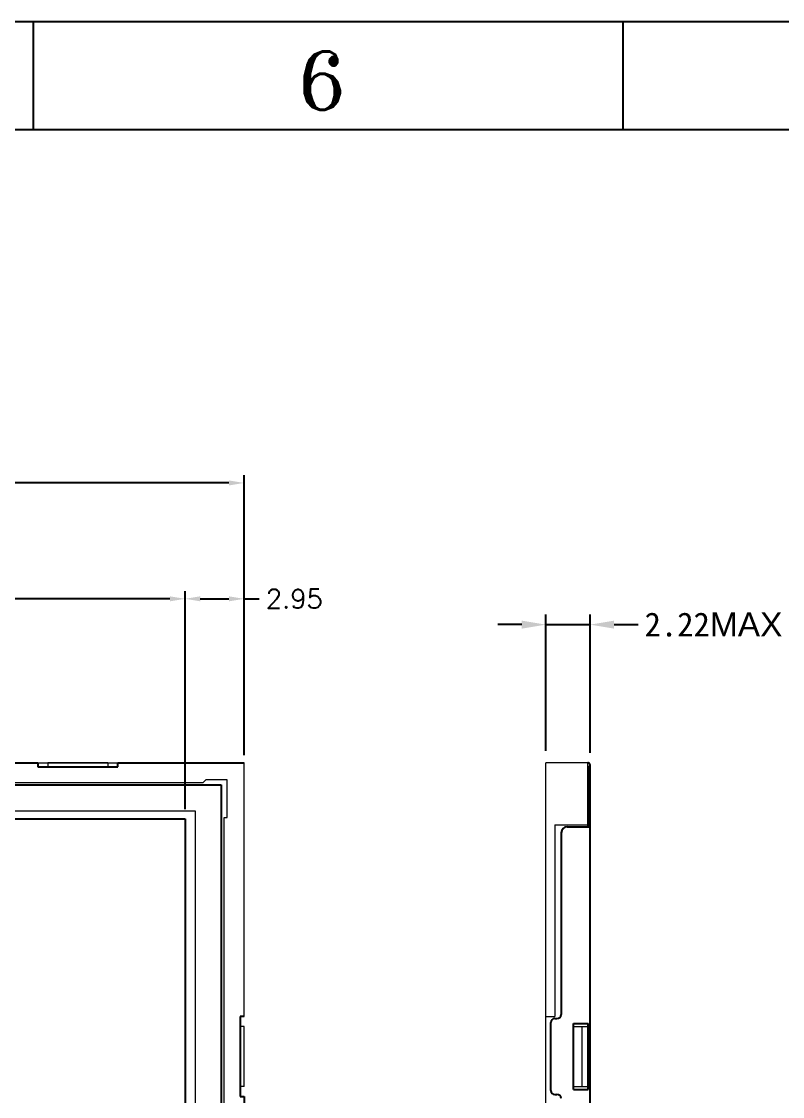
# Model space of a CAD drawing. Header units: millimetres. Extents: x 3053 to 3300, y 537 to 712.
# Drawn here: x 3116.8 to 3154.9, y 658 to 711.8 of the extents above; entities that cross this region are included whole.
import ezdxf

# ---------------------------------------------------------------- set-up
doc = ezdxf.new("R2010")
doc.units = ezdxf.units.MM
for name, color, linetype in [('BORDER', 31, 'Continuous'), ('DIM', 102, 'Continuous'), ('mold', 7, 'Continuous')]:
    doc.layers.add(name, color=color, linetype=linetype)
doc.layers.add('FPC', color=30, linetype='Continuous', lineweight=9)
doc.styles.add('ROMANC', font='romant.shx', dxfattribs={"width": 0.9})
doc.styles.add('romans', font='romans.shx')
doc.styles.get("Standard").update_dxf_attribs({"font": 'NSimSun.ttf'})
doc.dimstyles.new('LCDDIM', dxfattribs={"dimscale": 1.9, "dimtxt": 0.5, "dimasz": 0.4, "dimexe": 0.2025, "dimexo": 0.2025, "dimgap": 0.162, "dimtad": 0, "dimzin": 0, "dimdsep": 46, "dimtxsty": 'romans', "dimcen": 1, "dimadec": 0, "dimazin": 0, "dimtfac": 1, "dimtofl": 0, "dimtmove": 0, "dimatfit": 3, "dimfxl": 0, "dimlwd": -1, "dimarcsym": 0})
doc.dimstyles.new('STANDARD$0', dxfattribs={"dimtxt": 1.2, "dimasz": 1.2, "dimexe": 0.5, "dimexo": 0.6, "dimgap": 0.3, "dimtad": 0, "dimzin": 9, "dimdsep": 46, "dimtxsty": 'Standard', "dimcen": -2, "dimclrd": 256, "dimclre": 256, "dimclrt": 256, "dimadec": 1, "dimazin": 2, "dimtp": 0.2, "dimtm": 0.2, "dimtfac": 0.5, "dimtmove": 0, "dimatfit": 3, "dimfxl": 0, "dimtolj": 2, "dimarcsym": 0})

# ---------------------------------------------------------------- blocks, each defined once
blk = doc.blocks.new('*D17')
at = {"layer": 'Defpoints', "color": 0}
for p in [(3127.938, 688.693), (3085.318, 674.683), (3127.938, 674.683)]:
    blk.add_point(p, dxfattribs=at)
at = {"layer": 'DIM', "color": 0, "lineweight": -2}
for p, q in [((3085.318, 675.068), (3085.318, 689.078)), ((3127.938, 675.068), (3127.938, 689.078))]:
    blk.add_line(p, q, dxfattribs=at)
at = {"layer": 'DIM', "color": 0}
for p, q in [((3086.078, 688.693), (3101.55, 688.693)), ((3127.178, 688.693), (3112.344, 688.693))]:
    blk.add_line(p, q, dxfattribs=at)
for points in [[(3086.078, 688.82), (3086.078, 688.567), (3085.318, 688.693)], [(3127.178, 688.82), (3127.178, 688.567), (3127.938, 688.693)]]:
    blk.add_solid(points, dxfattribs=at)
at = {"layer": 'DIM', "color": 0, "insert": (3106.947, 688.693), "char_height": 0.95, "attachment_point": 5, "style": 'romans'}
blk.add_mtext('42.62%%P0.2(BL)', dxfattribs=at)
blk = doc.blocks.new('SADF')
at = {"layer": 'DIM', "color": 130}
for p, q in [((1799.035, 432.881), (1839.355, 432.881)), ((1839.355, 432.881), (1839.355, 376.621)), ((1800.835, 431.181), (1837.555, 431.181)), ((1837.555, 431.181), (1837.555, 382.221))]:
    blk.add_line(p, q, dxfattribs=at)
blk = doc.blocks.new('FE')
at = {"layer": 'DIM'}
blk.add_blockref('SADF', (832.055, -24.525), dxfattribs=at)
blk = doc.blocks.new('*D30')
at = {"layer": 'Defpoints', "color": 0}
for p in [(3124.988, 682.893), (3088.268, 671.883), (3124.988, 671.983)]:
    blk.add_point(p, dxfattribs=at)
at = {"layer": 'DIM', "color": 0, "lineweight": -2}
for p, q in [((3088.268, 672.268), (3088.268, 683.277)), ((3124.988, 672.368), (3124.988, 683.277))]:
    blk.add_line(p, q, dxfattribs=at)
at = {"layer": 'DIM', "color": 0}
for p, q in [((3089.028, 682.893), (3099.277, 682.893)), ((3124.228, 682.893), (3113.979, 682.893))]:
    blk.add_line(p, q, dxfattribs=at)
for points in [[(3089.028, 683.019), (3089.028, 682.766), (3088.268, 682.893)], [(3124.228, 683.019), (3124.228, 682.766), (3124.988, 682.893)]]:
    blk.add_solid(points, dxfattribs=at)
at = {"layer": 'DIM', "color": 0, "insert": (3106.628, 682.893), "char_height": 0.95, "attachment_point": 5, "style": 'romans'}
blk.add_mtext('36.72±0(LCD A.A)', dxfattribs=at)
blk = doc.blocks.new('*D29')
at = {"layer": 'Defpoints', "color": 0}
for p in [(3127.938, 682.893), (3127.938, 674.683), (3124.988, 671.983)]:
    blk.add_point(p, dxfattribs=at)
at = {"layer": 'DIM', "color": 0, "lineweight": -2}
for p, q in [((3124.988, 672.368), (3124.988, 683.277)), ((3127.938, 675.068), (3127.938, 683.277))]:
    blk.add_line(p, q, dxfattribs=at)
at = {"layer": 'DIM', "color": 0}
for p, q in [((3125.748, 682.893), (3127.178, 682.893)), ((3127.938, 682.893), (3128.698, 682.893))]:
    blk.add_line(p, q, dxfattribs=at)
for points in [[(3125.748, 683.019), (3125.748, 682.766), (3124.988, 682.893)], [(3127.178, 683.019), (3127.178, 682.766), (3127.938, 682.893)]]:
    blk.add_solid(points, dxfattribs=at)
at = {"layer": 'DIM', "color": 0, "insert": (3130.454, 682.893), "char_height": 0.95, "attachment_point": 5, "style": 'romans'}
blk.add_mtext('2.95', dxfattribs=at)
blk = doc.blocks.new('*D52')
at = {"layer": 'Defpoints', "color": 0}
for p in [(3145.256, 681.6), (3143.036, 674.683), (3145.256, 674.583)]:
    blk.add_point(p, dxfattribs=at)
at = {"layer": 'DIM', "lineweight": -2}
for p, q in [((3143.036, 675.283), (3143.036, 682.1)), ((3145.256, 675.183), (3145.256, 682.1)), ((3141.836, 681.6), (3140.636, 681.6)), ((3143.036, 681.6), (3145.256, 681.6)), ((3146.456, 681.6), (3147.656, 681.6))]:
    blk.add_line(p, q, dxfattribs=at)
at = {"layer": 'DIM'}
for points in [[(3141.836, 681.8), (3141.836, 681.4), (3143.036, 681.6)], [(3146.456, 681.8), (3146.456, 681.4), (3145.256, 681.6)]]:
    blk.add_solid(points, dxfattribs=at)
at = {"layer": 'DIM', "insert": (3151.43, 681.6), "char_height": 1.2, "attachment_point": 5}
blk.add_mtext('\\A2;2.22{\\fArial|b0|i0|c0|p32;MAX}', dxfattribs=at)

msp = doc.modelspace()

# ---------------------------------------------------------------- linework, layer by layer
at = {"ltscale": 0.08}
for p, q in [((3112.628, 674.683), (3117.628, 674.683)), ((3117.628, 674.683), (3117.628, 674.483)), ((3117.628, 674.483), (3121.628, 674.483)), ((3121.628, 674.683), (3127.938, 674.683)), ((3121.628, 674.483), (3121.628, 674.683)), ((3127.753, 661.983), (3127.753, 657.983)), ((3127.938, 661.983), (3127.753, 661.983)), ((3127.753, 657.983), (3127.938, 657.983)), ((3127.938, 657.983), (3127.938, 635.983))]:
    msp.add_line(p, q, dxfattribs=at)
at = {"color": 1}
for p, q in [((3145.156, 674.683), (3145.136, 674.683)), ((3145.156, 674.533), (3145.136, 674.533)), ((3145.156, 671.483), (3145.156, 674.533)), ((3145.256, 617.423), (3145.256, 674.583)), ((3145.162, 661.633), (3145.162, 658.333))]:
    msp.add_line(p, q, dxfattribs=at)
at = {"color": 2, "linetype": 'ByBlock', "lineweight": 13}
for p, q in [((3087.768, 672.283), (3125.488, 672.283)), ((3125.488, 672.283), (3125.488, 622.323))]:
    msp.add_line(p, q, dxfattribs=at)
at = {"color": 1, "linetype": 'Continuous'}
for p, q in [((3144.112, 671.483), (3145.256, 671.483)), ((3143.812, 671.183), (3143.812, 662.083)), ((3143.492, 661.883), (3143.592, 661.883)), ((3143.292, 658.283), (3143.292, 661.683)), ((3144.422, 661.633), (3145.162, 661.633)), ((3144.422, 658.333), (3144.422, 661.633)), ((3143.492, 658.083), (3143.592, 658.083)), ((3144.422, 658.333), (3145.162, 658.333))]:
    msp.add_line(p, q, dxfattribs=at)
at = {"color": 7, "linetype": 'Continuous', "lineweight": 13}
for p, q in [((3144.436, 661.483), (3145.136, 661.483)), ((3144.436, 658.483), (3144.436, 661.483)), ((3144.836, 661.483), (3144.836, 658.483)), ((3144.436, 658.483), (3145.136, 658.483))]:
    msp.add_line(p, q, dxfattribs=at)
at = {"color": 1}
msp.add_arc((3145.156, 674.583), 0.1, 0, 90, dxfattribs=at)
at = {"color": 1, "linetype": 'Continuous'}
for centre, radius, start, end in [((3144.112, 671.183), 0.3, 90, 180), ((3143.492, 661.683), 0.2, 90, 180), ((3143.595, 662.101), 0.218, 269.2606, 355.2868), ((3143.492, 658.283), 0.2, 180, 270), ((3143.595, 657.865), 0.218, 4.7132, 90.7394)]:
    msp.add_arc(centre, radius, start, end, dxfattribs=at)
at = {"layer": 'BORDER'}
for p, q in [((3117.408, 706.385), (3117.408, 711.788)), ((3146.917, 706.385), (3146.917, 711.788)), ((3058.391, 706.385), (3294.461, 706.385))]:
    msp.add_line(p, q, dxfattribs=at)
msp.add_lwpolyline([(3052.988, 711.788), (3299.864, 711.788), (3299.864, 537.229), (3052.988, 537.229)], close=True, dxfattribs=at)
at = {"layer": 'FPC', "color": 2}
msp.add_line((3085.318, 674.683), (3127.938, 674.683), dxfattribs=at)
at = {"layer": 'mold', "lineweight": 0}
for p, q in [((3121.128, 674.683), (3118.128, 674.683)), ((3118.128, 674.683), (3118.128, 674.483)), ((3121.128, 674.683), (3121.128, 674.483)), ((3127.938, 661.983), (3127.938, 674.683)), ((3127.938, 673.183), (3127.938, 674.683)), ((3143.036, 614.423), (3143.036, 674.683)), ((3145.136, 674.683), (3143.036, 674.683)), ((3145.136, 671.483), (3145.136, 674.683)), ((3143.496, 671.583), (3143.496, 661.983)), ((3143.496, 671.583), (3145.136, 671.583)), ((3143.036, 661.983), (3143.496, 661.983)), ((3127.938, 661.483), (3127.753, 661.483)), ((3127.938, 658.483), (3127.938, 661.483)), ((3145.136, 658.333), (3145.136, 661.633)), ((3127.938, 658.483), (3127.753, 658.483))]:
    msp.add_line(p, q, dxfattribs=at)
at = {"layer": 'mold', "color": 1, "lineweight": 0}
for p, q in [((3125.884, 673.683), (3112.628, 673.683)), ((3126.034, 673.833), (3125.884, 673.683)), ((3127.088, 673.833), (3126.034, 673.833)), ((3127.088, 671.954), (3127.088, 673.833)), ((3126.938, 618.683), (3126.938, 671.954)), ((3126.938, 671.954), (3127.088, 671.954))]:
    msp.add_line(p, q, dxfattribs=at)

# ---------------------------------------------------------------- block references
at = {"layer": 'DIM'}
msp.add_blockref('FE', (455.379, 265.227), dxfattribs=at)

# ---------------------------------------------------------------- texts
at = {"layer": 'BORDER', "style": 'ROMANC'}
msp.add_text('6', height=2.909, dxfattribs=at).set_placement((3130.612, 707.371))

# ---------------------------------------------------------------- dimensions: what is measured, and where the dimension line sits
at = {"layer": 'DIM'}
dim = msp.add_linear_dim(base=(3127.938, 688.693), p1=(3085.318, 674.683), p2=(3127.938, 674.683), text='<>%%P0.2(BL)', dimstyle='LCDDIM', dxfattribs=at)
dim.commit()
dim.dimension.update_dxf_attribs({"geometry": '*D17', "text_midpoint": (3106.947, 688.693), "dimtype": 160})
dim = msp.add_linear_dim(base=(3124.988, 682.893), p1=(3088.268, 671.883), p2=(3124.988, 671.983), text='<>(LCD A.A)', dimstyle='LCDDIM', override={"dimgap": 0.5, "dimtol": 1, "dimlim": 0, "dimtm": 0}, dxfattribs=at)
dim.commit()
dim.dimension.update_dxf_attribs({"geometry": '*D30', "text_midpoint": (3106.628, 682.893)})
dim = msp.add_linear_dim(base=(3127.938, 682.893), p1=(3124.988, 671.983), p2=(3127.938, 674.683), dimstyle='LCDDIM', dxfattribs=at)
dim.commit()
dim.dimension.update_dxf_attribs({"geometry": '*D29', "text_midpoint": (3130.454, 682.893)})
dim = msp.add_linear_dim(base=(3145.256, 681.6), p1=(3143.036, 674.683), p2=(3145.256, 674.583), text='<>{\\fArial|b0|i0|c0|p32;MAX}', dimstyle='STANDARD$0', dxfattribs=at)
dim.commit()
dim.dimension.update_dxf_attribs({"geometry": '*D52', "text_midpoint": (3151.43, 681.6)})

doc.saveas('drawing.dxf')
